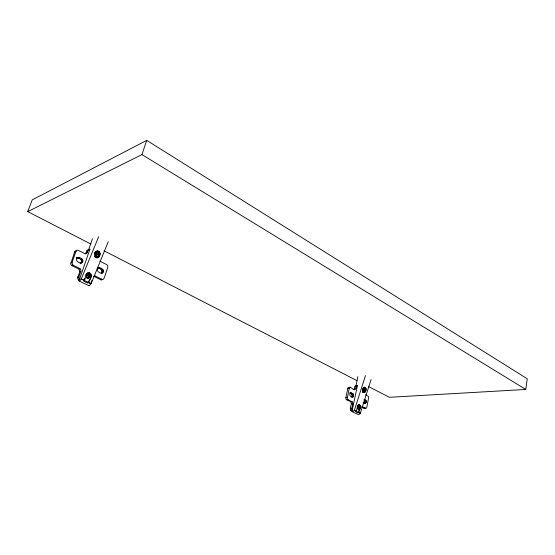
<?xml version="1.0" encoding="UTF-8"?>
<svg xmlns="http://www.w3.org/2000/svg" width="555" height="555" viewBox="0 0 555 555"><rect width="100%" height="100%" fill="white"/><g stroke="black" fill="none" stroke-linecap="round" stroke-linejoin="round"><path stroke-width="0.83" d="M98.582 267.579C94.572 269.473 99.962 274.718 102.717 272.713C105.179 269.681 99.872 266.712 97.326 267.996L99.012 267.565M102.349 272.998L101.079 273.4C103.882 271.235 100.309 267.996 97.749 267.982M82.82 261.134C83.063 258.464 77.804 255.758 76.514 258.602C75.327 261.78 82.161 265.11 82.82 261.134L81.585 261.572L80.912 262.973L80.107 263.41L81.772 262.82M81.585 261.572C81.751 259.032 78.276 257.714 76.222 257.888M360.022 407.537L359.813 405.643L359.168 404.949L359.64 405.018C361.888 406.975 359.279 410.277 358.724 412.351L355.894 411.137L355.686 411.789L358.044 412.92L360.022 407.537L360.493 407.606M363.539 392.538C365.863 392.26 366.64 387.113 363.872 387.279C367.452 386.564 366.321 393.648 363.13 392.44L362.769 392.17L363.601 392.503M86.067 275.058L85.692 275.072L86.67 273.622L88.418 272.845C85.255 273.809 85.63 277.972 84.547 280.421L83.84 281.239L87.732 283.106C88.994 280.525 93.524 274.558 88.765 272.824C93.608 273.511 90.201 280.303 88.432 282.294L84.173 280.435L84.825 278.138M97.826 257.499C100.219 256.264 100.559 251.713 97.583 251.047C101.357 251.131 100.58 257.631 97.118 257.756L98.207 257.464M359.397 407.564L359.39 406.718M365.419 389.964C363.789 383.644 361.985 396.062 365.419 389.964L364.947 389.901L364.94 389.062M89.903 275.87L89.702 276.973M97.43 256.472C91.089 255.89 99.983 248.168 98.887 255.147L98.506 255.182L98.45 253.094M371.059 379.516L360.375 413.142L359.702 414.079L358.031 414.495L352.043 411.63L352.217 410.312C348.221 410.95 351.697 404.831 351.343 402.965C350.968 399.968 344.953 401.175 345.82 397.609L347.888 388.139L348.54 387.376L350.524 387.293C357.122 392.767 354.562 387.758 357.475 385.316L352.238 410.194L350.767 410.263M365.634 403.152L364.156 403.228L364.711 401.799L364.302 400.356L365.773 400.273C367.195 402.056 364.947 404.977 363.053 402.396M350.524 387.293L349.754 387.432L349.234 388.431L347.243 398.4L347.777 399.524L352.598 402.125L352.827 403.318L351.766 408.681L352.238 410.194M353.577 395.93C354.354 394.043 350.878 391.74 349.934 393.662C348.547 395.771 353.015 398.781 353.577 395.93L352.106 396.02L351.592 397.026L353.056 396.936M352.106 396.02C353.514 393.946 347.77 392.864 351.537 393.127M368.596 386.606L389.423 397.297L525.779 389.443L527.25 378.781L146.721 140.366L32.218 199.883L27.75 211.628L90.985 244.089M354.055 389.36L355.235 385.871L357.475 385.316M356.012 385.427L357.864 376.63M76.493 250.603L75.237 251.04L74.682 251.908L70.686 263.951L71.505 265.47L78.734 268.995C82.473 271.52 74.009 279.658 79.525 279.248L89.91 249.195C86.941 248.883 88.314 254.676 85.116 253.746L78.144 250.277L76.854 250.298L75.917 251.45L72.053 262.432L72.545 264.901L79.969 268.578C83.375 271.492 76.736 276.057 79.525 279.248M357.899 407.162C358.246 414.259 362.193 402.271 357.899 407.162L359.765 408.071M363.414 391.469L363.886 391.532L364.906 388.32C362.505 387.092 362.186 392.919 364.469 391.067M108.253 241.751L91.145 283.598L89.327 285.707L88.856 285.672L88.98 285.201M88.856 285.672L79.011 280.962L79.476 279.387L78.29 279.644M94.933 253.191L94.551 253.233L95.516 251.803L97.25 251.04C94.246 251.679 93.511 257.021 96.785 257.756L95.141 257.18L94.676 256.576L95.058 256.542M88.488 274.101C86.601 274.496 86.074 277.861 88.148 278.332L89.438 277.458M90.076 276.952C89.244 267.357 82.445 282.89 90.076 276.952L87.01 275.46M352.043 411.63L353.715 411.2L354.388 410.263L365.461 375.631M358.322 409.236L359.349 405.996M27.75 211.628L141.941 154.581L146.721 140.366M92.012 280.33L90.687 283.522M85.532 253.892L87.343 250.055L89.91 249.195M88.668 249.653L92.449 238.719M364.344 387.335C362.741 388.243 362.2 390.72 363.241 392.232M358.343 405.289L357.871 405.219L359.224 404.928L357.587 406.274L356.359 411.213L354.041 410.346M87.725 278.208L89.369 274.212M79.011 280.962L80.51 280.102L81.294 278.86L98.658 236.735M98.249 255.668L97.493 256.354M358.912 408.744C356.407 410.846 357.274 404.151 359.279 406.371M102.349 279.436C101.558 280.421 99.394 279.456 101.822 279.262M93.594 276.369L95.231 276.036L102.411 279.512L103.251 279.332L104.139 278.18L107.746 267.399L107.767 265.831L106.914 264.749L99.844 261.079M364.892 408.196L364.038 408.265L365.509 408.196M80.988 279.033L84.547 280.421L81.294 278.86M74.682 251.908L75.917 251.45M86.809 250.909L88.051 250.451M86.074 253.031L87.315 252.58M76.652 257.735L77.887 257.284M77.096 257.721L78.331 257.277M77.52 257.86L78.754 257.409M78.137 258.172L79.372 257.721M78.227 258.214L79.462 257.763M70.825 262.869L72.053 262.432M80.6 259.393L81.842 258.949M80.974 259.657L82.216 259.213M81.28 260.031L82.515 259.594M81.488 260.503L82.73 260.059M81.592 261.023L82.834 260.586M71.505 265.47L72.733 265.033M97.049 256.507L98.284 256.035L98.887 255.147L95.481 253.649M81.46 262.099L82.702 261.662M71.907 265.665L73.135 265.234M81.231 262.577L82.473 262.147M80.912 262.973L82.154 262.536M97.319 252.289C95.439 252.671 94.954 255.994 96.986 256.486M78.734 268.995L79.969 268.578M79.594 271.707L80.836 271.291M98.159 268.107L99.421 267.69M98.845 268.447L100.108 268.037M77.714 277.125L78.956 276.723M101.142 269.591L102.404 269.182M101.503 269.848L102.765 269.439M101.794 270.216L103.064 269.806M101.995 270.673L103.265 270.271M102.099 271.194L103.369 270.784M102.092 271.728L103.362 271.326M101.974 272.248L103.244 271.846M101.759 272.727L103.022 272.318M101.454 273.115L102.717 272.713M93.559 276.307L95.231 276.036M102.21 279.449L100.941 279.838L93.968 276.432M96.161 251.332L96.542 251.297M98.256 251.249L98.637 251.207M95.516 251.803L95.897 251.762M98.845 251.665L99.227 251.623M94.967 252.449L95.342 252.414M99.303 252.268L99.685 252.227M97.389 252.317L98.186 252.407L96.188 256.389M99.609 253.018L99.99 252.976M99.733 253.857L100.115 253.822M98.665 254.648L99.047 254.613M99.671 254.738L100.053 254.703M99.428 255.598L99.81 255.564M99.019 256.382L99.4 256.348M95.141 257.18L95.522 257.145M98.471 257.027L98.852 256.993M95.731 257.589L96.112 257.562M354.936 386.606L356.407 386.495M347.77 388.542L349.234 388.431M354.569 388.368L356.039 388.257M349.636 393.009L351.107 392.912M351.509 393.946L352.98 393.849M351.745 394.119L353.209 394.022M351.932 394.39L353.403 394.3M352.071 394.744L353.542 394.647M352.147 395.153L353.618 395.056M352.161 395.583L353.632 395.493M351.988 396.423L353.452 396.332M351.808 396.763L353.278 396.672M345.82 397.609L347.291 397.519M88.044 272.866L89.14 272.803M346.306 399.614L347.777 399.524M346.549 399.732L348.02 399.649M364.073 400.183L365.773 400.273M364.489 400.62L365.96 400.543M350.698 401.758L352.175 401.674M364.621 400.967L366.099 400.89M87.329 273.136L87.704 273.122M89.445 273.018L89.827 272.998M86.67 273.622L87.045 273.601M90.042 273.421L90.416 273.407M364.697 401.369L366.175 401.293M364.711 401.799L366.182 401.723M364.656 402.229L366.133 402.153M90.507 274.024L90.888 274.003M364.538 402.625L366.016 402.548M364.371 402.965L365.842 402.888M351.294 403.832L352.765 403.756M90.819 274.767L91.193 274.753M90.944 275.613L91.318 275.599M96.404 257.791L97.5 257.721M90.881 276.501L91.256 276.487M350.351 408.313L351.821 408.244M365.37 394.737L368.111 396.138L368.735 397.331L366.744 407.523L366.127 408.293L364.267 408.383L361.347 406.954M90.638 277.368L91.013 277.354M96.868 251.075L97.964 251.013M88.058 282.308L91.145 283.598M364.309 387.196L365.197 387.348M365.079 387.563L365.551 387.626M365.356 387.994L365.828 388.056M363.504 388.014L362.692 388.507L363.164 388.569M365.537 388.549L366.009 388.611M365.613 389.194L366.085 389.256M363.005 389.395L365.322 390.394L364.85 390.332M365.565 389.887L366.036 389.95M365.412 390.574L365.884 390.637M365.155 391.219L365.627 391.282M364.815 391.768L365.287 391.83M362.491 391.74L362.963 391.802M364.413 392.184L364.885 392.246M363.983 392.447L364.455 392.51M358.308 404.949L358.78 405.018M359.529 405.212L360.001 405.282M359.813 405.643L360.285 405.712M357.462 405.643L357.933 405.719M359.994 406.198L360.466 406.267M357.122 406.204L357.587 406.274M360.063 406.843L360.535 406.912M359.869 408.23L360.334 408.307M358.252 412.275L360.375 413.142M358.752 404.859L359.64 405.018M363.13 392.44L364.011 392.6M88.564 274.101L89.355 274.489M78.241 279.782L79.753 280.504M350.739 410.374L352.238 411.095M354.388 410.263L356.359 411.213L356.012 411.297M88.12 282.467L90.833 283.772M358.377 412.434L360.029 413.225M362.144 406.551L365.745 408.313M364.142 399.399L365.551 400.099M104.097 250.825L357.031 380.668M141.941 154.581L525.779 389.443M97.805 252.449L98.166 252.712M364.434 388.264L364.829 388.715M89.646 274.871L89.834 275.342"/></g></svg>
